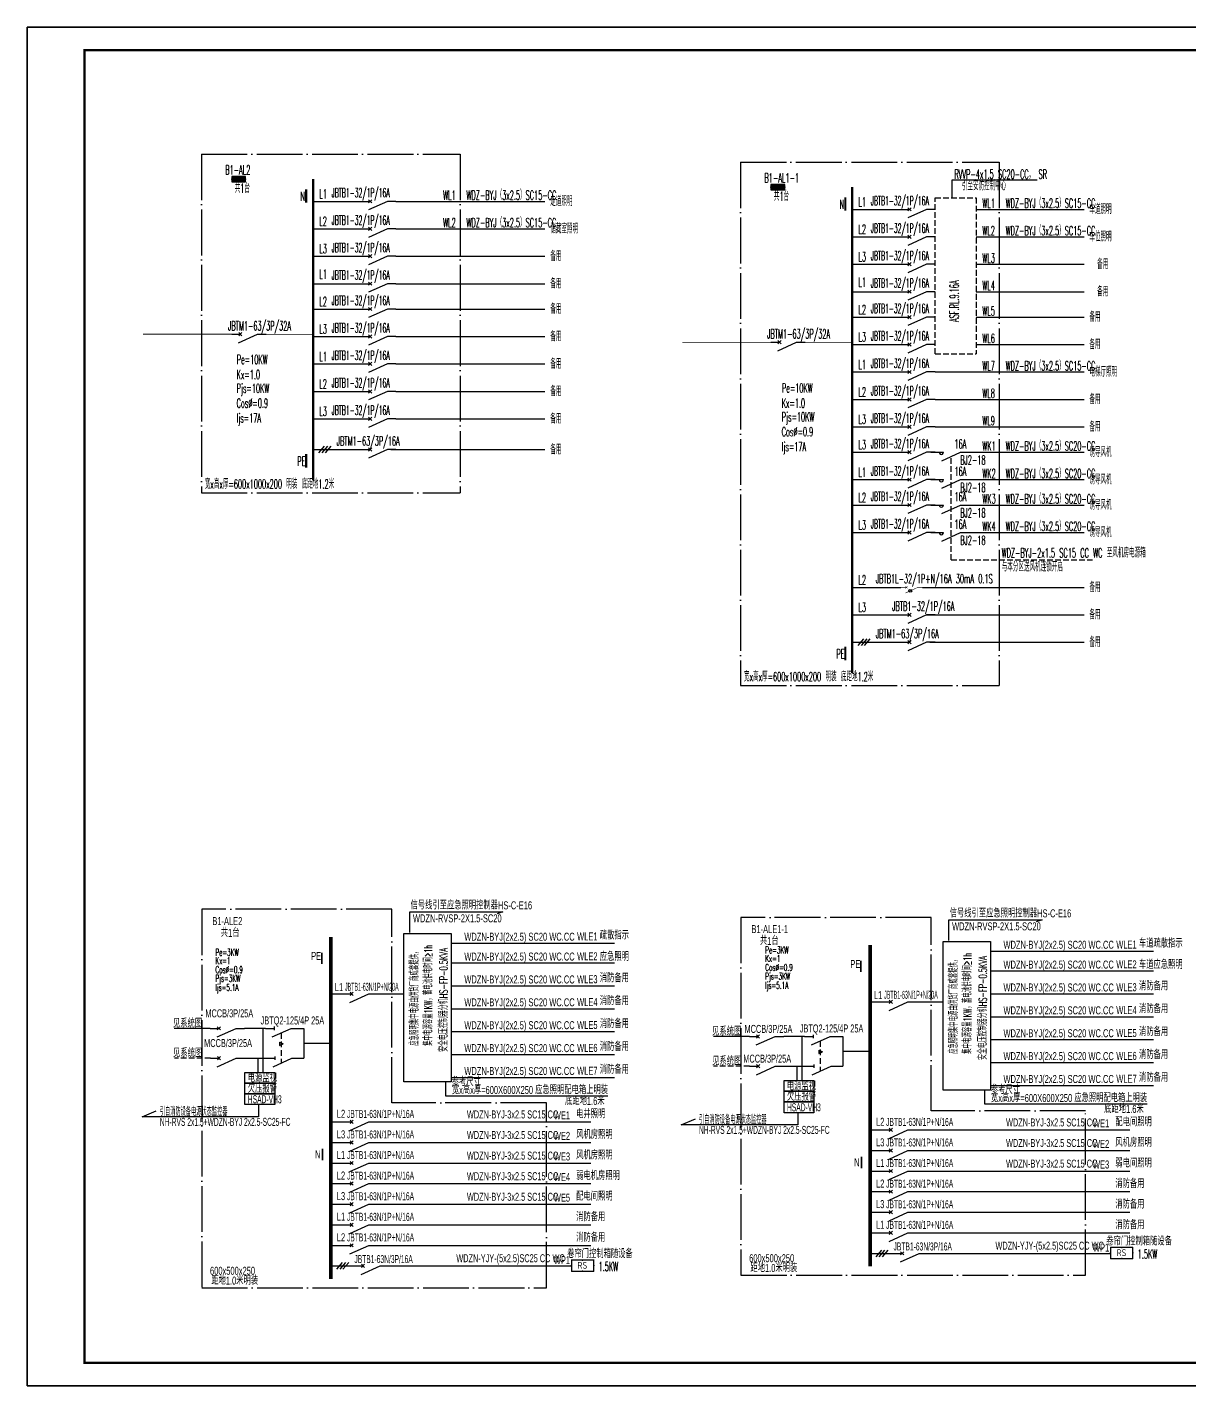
# Model space of a CAD drawing. Extents: x 776418 to 2076422, y -1170708 to 498544.
# Drawn here: x 1159593 to 1210416, y -898526 to -839126 of the extents above; entities that cross this region are included whole.
import ezdxf
from ezdxf.enums import TextEntityAlignment as Align

# ---------------------------------------------------------------- set-up
doc = ezdxf.new("R2010")
doc.units = 0
doc.header["$LTSCALE"] = 1000
doc.header["$MEASUREMENT"] = 0
for name, pattern in [('CONTINOUS', [0]), ('DASH', [0.35, 0.25, -0.1]), ('DOTE', [2.42, 2, -0.2, 0.02, -0.2]), ('HIDDEN', [0.375, 0.25, -0.125])]:
    doc.linetypes.add(name, pattern=pattern)
doc.layers.get('0').update_dxf_attribs({"linetype": 'CONTINUOUS'})
for name, color, linetype in [('D-TEXT', 7, 'CONTINUOUS'), ('DIM-动力', 3, 'CONTINUOUS'), ('DQ', 255, 'CONTINOUS'), ('EL-1', 4, 'DASH'), ('ELEMENT', 3, 'CONTINUOUS'), ('EQUIP-消防', 80, 'CONTINUOUS'), ('EQUIP-箱柜', 3, 'CONTINUOUS'), ('LAYER3', 7, 'DOTE'), ('PUB_TEXT', 255, 'CONTINUOUS'), ('SIG_TEXT', 7, 'CONTINUOUS'), ('TEL_SYMB', 3, 'CONTINUOUS'), ('TEL_TEXT', 3, 'CONTINUOUS'), ('TEL_TITLE', 7, 'CONTINUOUS'), ('WIRE', 4, 'CONTINUOUS'), ('WIRE-动力', 2, 'CONTINUOUS'), ('WIRE-应急', 2, 'DASH'), ('WIRE-照明', 1, 'CONTINUOUS'), ('WIRE-通讯', 4, 'CONTINUOUS'), ('XT', 6, 'CONTINUOUS')]:
    doc.layers.add(name, color=color, linetype=linetype)
doc.styles.add('_COMPLEX', font='ROS', dxfattribs={"width": 0.6, "bigfont": 'JD'})
doc.styles.add('_HZTXT', font='txt.shx', dxfattribs={"width": 0.8, "bigfont": 'HZTXT.shx'})
doc.styles.add('_JD', font='ros.shx', dxfattribs={"width": 0.8, "bigfont": 'JD.shx'})
doc.styles.add('_TCH_LABEL', font='COMPLEX', dxfattribs={"bigfont": 'GBCBIG'})
doc.styles.add('_TEL_DIM', font='SIMPLEX', dxfattribs={"width": 0.7, "height": 3.5, "bigfont": 'HZTXT'})
doc.styles.add('B', font='ros.shx', dxfattribs={"width": 0.8, "bigfont": 'jd.shx'})
doc.styles.add('DIM_FONT', font='SIMPLEX', dxfattribs={"width": 0.7, "bigfont": 'GBCBIG'})
doc.styles.get("Standard").update_dxf_attribs({"font": 'gbenor.shx', "bigfont": 'gbcbig.shx'})

# ---------------------------------------------------------------- blocks, each defined once
blk = doc.blocks.new('A$C00115E70')
at = {"layer": 'WIRE-通讯', "ltscale": 0.001}
blk.add_lwpolyline([(-84100, 59400), (0, 59400), (0, 0), (-84100, 0)], close=True, dxfattribs=at)
blk = doc.blocks.new('M_M7')
for p, q in [((-0.25, -0.2), (0, -0.75)), ((-0.047, -0.297), (0.047, -0.203)), ((-0.047, -0.203), (0.047, -0.297))]:
    blk.add_line(p, q)
for points in [[(0, 0), (0, -0.25)], [(0, -0.75), (0, -1)]]:
    blk.add_lwpolyline(points)
at = {"width": 0.8, "flags": 9}
blk.add_attdef('S', (0.25, -0.5), '', height=0.2, dxfattribs=at)
blk = doc.blocks.new('$element$00000576')
for points in [[(0, 0), (0, -0.25)], [(0, -1), (0, -0.75), (-0.25, -0.2)], [(-0.047, -0.297), (0.047, -0.203)], [(-0.047, -0.203), (0.047, -0.297)]]:
    blk.add_lwpolyline(points)
at = {"flags": 9}
blk.add_attdef('S', (0, 0), '', height=0.00000667, dxfattribs=at)
blk = doc.blocks.new('*X1')
at = {"color": 0}
for p, q in [((-250, 33), (-83, 200)), ((-250, 68), (-118, 200)), ((-250, 104), (-154, 200)), ((-250, 139), (-189, 200)), ((-250, 174), (-224, 200)), ((-247, 0), (-47, 200)), ((-212, 0), (-12, 200)), ((-177, 0), (23, 200)), ((-141, 0), (59, 200)), ((-106, 0), (94, 200)), ((-71, 0), (129, 200)), ((-35, 0), (165, 200)), ((0, 0), (200, 200)), ((35, 0), (235, 200)), ((71, 0), (250, 179)), ((106, 0), (250, 144)), ((141, 0), (250, 109)), ((177, 0), (250, 73)), ((212, 0), (250, 38)), ((247, 0), (250, 3))]:
    blk.add_line(p, q, dxfattribs=at)
blk = doc.blocks.new('$equip$00001421')
for p, q in [((0.75, 0.6), (-0.75, 0.6)), ((-0.75, 0.6), (-0.75, 0)), ((-0.75, 0), (0.75, 0)), ((0.75, 0), (0.75, 0.6))]:
    blk.add_line(p, q)
at = {"const_width": 0.6}
blk.add_lwpolyline([(-0.75, 0.3), (0.75, 0.3)], dxfattribs=at)
for p in [(-0.75, 0.3), (0, 0.6), (0, 0), (0.75, 0.3)]:
    blk.add_point(p)
at = {"xscale": 0.00300000000061118, "yscale": 0.00300000000061118, "zscale": 0.00300000000061118}
blk.add_blockref('*X1', (0, 0), dxfattribs=at)
at = {"style": '_TCH_LABEL', "flags": 9}
blk.add_attdef('A', (0, 0), '', height=0.00002, dxfattribs=at)
blk = doc.blocks.new('M_M8')
for p, q in [((-0.25, -0.2), (0, -0.75)), ((0.05, -0.25), (-0.05, -0.25))]:
    blk.add_line(p, q)
for points in [[(0, 0), (0, -0.25)], [(0, -0.75), (0, -1)]]:
    blk.add_lwpolyline(points)
at = {"style": 'DIM_FONT', "width": 0.8, "flags": 9}
blk.add_attdef('S', (0.25, -0.5), '', height=0.2, dxfattribs=at)
blk = doc.blocks.new('$equip$00002770')
for p, q in [((-0.65, 0.65), (-0.65, 0)), ((0.65, 0.65), (-0.65, 0.65)), ((-0.65, 0), (0.65, 0)), ((0.65, 0), (0.65, 0.65))]:
    blk.add_line(p, q)
at = {"const_width": 0.06}
blk.add_lwpolyline([(-0.65, 0.65), (-0.65, 0), (0.65, 0), (0.65, 0.65), (-0.65, 0.65), (-0.65, 0)], dxfattribs=at)
for p in [(-0.65, 0.325), (0, 0.65), (0, 0), (0.65, 0.325)]:
    blk.add_point(p)
at = {"color": 7}
blk.add_attdef('$TEXT$', text='', height=0.4, dxfattribs=at).set_placement((-0.014, 0.343), align=Align.MIDDLE_CENTER)
at = {"color": 7, "flags": 1}
for tag, height, p in [('A', 0.00002, (0, 0)), ('B', 0.4, (0.905, 0.246))]:
    blk.add_attdef(tag, text='', height=height, dxfattribs=at).set_placement(p, align=Align.MIDDLE_CENTER)
blk = doc.blocks.new('$element$00000525')
at = {"const_width": 0.0233}
for points in [[(0, 0), (0, -0.25)], [(-0.25, -0.2), (0, -0.75), (0, -1)], [(-0.047, -0.203), (0.047, -0.297)], [(0.047, -0.203), (-0.047, -0.297)]]:
    blk.add_lwpolyline(points, dxfattribs=at)
blk.add_circle((-0.151, -0.417), 0.0615)
at = {"flags": 9}
blk.add_attdef('S', (0, 0), '', height=0.00000667, dxfattribs=at)
blk = doc.blocks.new('M_M4')
blk.add_line((-0.25, -0.2), (0, -0.75))
for points in [[(0, 0), (0, -0.25)], [(0, -0.75), (0, -1)]]:
    blk.add_lwpolyline(points)
blk.add_arc((-0.008, -0.192), 0.0589, 81.8699, 278.1301)
at = {"width": 0.8, "flags": 9}
blk.add_attdef('S', (0.25, -0.5), '', height=0.2, dxfattribs=at)

msp = doc.modelspace()

# ---------------------------------------------------------------- linework, layer by layer
at = {"color": 0, "linetype": 'DOTE'}
for p, q in [((1175540, -877694), (1167226, -877694)), ((1167226, -877694), (1167226, -894235)), ((1175540, -886157), (1175540, -877694)), ((1199108, -878045), (1190794, -878045)), ((1190794, -878045), (1190794, -893686)), ((1199108, -886508), (1199108, -878045)), ((1182290, -886157), (1175540, -886157)), ((1182290, -894235), (1182290, -886157)), ((1205858, -886508), (1199108, -886508)), ((1205858, -893686), (1205858, -886508)), ((1190794, -893686), (1205858, -893686)), ((1167226, -894235), (1182290, -894235))]:
    msp.add_line(p, q, dxfattribs=at)
msp.add_lwpolyline([(1200032, -846591), (1200033, -845798), (1203743, -845798)])
at = {"color": 1, "linetype": 'Continuous', "const_width": 72.9}
for points in [[(1172467, -879592), (1172467, -880089)], [(1196035, -879943), (1196035, -880440)], [(1172503, -888152), (1172503, -888663)], [(1196070, -888503), (1196070, -889013)]]:
    msp.add_lwpolyline(points, dxfattribs=at)
at = {"layer": 'DIM-动力', "ltscale": 0.001}
msp.add_lwpolyline([(1159593, -898526), (1243693, -898526), (1243693, -839126), (1159593, -839126)], close=True, dxfattribs=at)
at = {"layer": 'EL-1'}
for p, q in [((1167604, -884198), (1166031, -884198)), ((1191172, -884549), (1189598, -884549))]:
    msp.add_line(p, q, dxfattribs=at)
at = {"layer": 'ELEMENT', "linetype": 'DASH'}
for p, q in [((1199283, -853409), (1199283, -846591)), ((1199283, -846591), (1201083, -846591)), ((1201083, -846591), (1201083, -853409)), ((1199283, -853409), (1201083, -853409))]:
    msp.add_line(p, q, dxfattribs=at)
at = {"layer": 'LAYER3'}
for p, q in [((1167214, -844683), (1167213, -859480)), ((1167214, -844683), (1178515, -844683)), ((1178515, -844683), (1178515, -859480)), ((1190781, -845034), (1190781, -867902)), ((1190781, -845034), (1202083, -845034)), ((1202083, -845034), (1202082, -867902)), ((1167213, -859480), (1178515, -859480)), ((1190781, -867902), (1202083, -867902))]:
    msp.add_line(p, q, dxfattribs=at)
at = {"layer": 'PUB_TEXT'}
for p, q in [((1177880, -885243), (1177880, -885843)), ((1201448, -885594), (1201448, -886194)), ((1177880, -885843), (1184983, -885843)), ((1201448, -886194), (1208551, -886194))]:
    msp.add_line(p, q, dxfattribs=at)
at = {"layer": 'TEL_SYMB'}
for points in [[(1178130, -878751), (1178130, -885243), (1176064, -885243), (1176064, -878751)], [(1201698, -879102), (1201698, -885594), (1199631, -885594), (1199631, -879102)]]:
    msp.add_lwpolyline(points, close=True, dxfattribs=at)
at = {"layer": 'TEL_TITLE'}
msp.add_lwpolyline([(1159593, -898526), (1243693, -898526), (1243693, -839126), (1159593, -839126)], close=True, dxfattribs=at)
at = {"layer": 'TEL_TITLE', "const_width": 100}
msp.add_lwpolyline([(1162093, -897526), (1242693, -897526), (1242693, -840126), (1162093, -840126)], close=True, dxfattribs=at)
at = {"layer": 'WIRE', "linetype": 'Continuous'}
for p, q in [((1172090, -846741), (1174215, -846741)), ((1175715, -846741), (1182225, -846741)), ((1195658, -847091), (1197783, -847091)), ((1201083, -847091), (1205793, -847091)), ((1172090, -847941), (1174215, -847941)), ((1175715, -847941), (1182225, -847941)), ((1195658, -848291), (1197783, -848291)), ((1201083, -848291), (1205793, -848291)), ((1172090, -849141), (1174215, -849141)), ((1175715, -849141), (1182225, -849141)), ((1195658, -849491), (1197783, -849491)), ((1201083, -849491), (1205793, -849491)), ((1172090, -850341), (1174215, -850341)), ((1175715, -850341), (1182225, -850341)), ((1195658, -850691), (1197783, -850691)), ((1201083, -850691), (1205793, -850691)), ((1172090, -851450), (1174215, -851450)), ((1175715, -851450), (1182225, -851450)), ((1195658, -851800), (1197783, -851800)), ((1201083, -851800), (1205793, -851800)), ((1172090, -852650), (1174215, -852650)), ((1175715, -852650), (1182225, -852650)), ((1195658, -853000), (1197783, -853000)), ((1201083, -853000), (1205793, -853000)), ((1172090, -853850), (1174215, -853850)), ((1175715, -853850), (1182225, -853850)), ((1195658, -854200), (1197783, -854200)), ((1199283, -854200), (1205793, -854200)), ((1172090, -855050), (1174215, -855050)), ((1175715, -855050), (1182225, -855050)), ((1195658, -855400), (1197783, -855400)), ((1199283, -855400), (1205793, -855400)), ((1172090, -856250), (1174215, -856250)), ((1175715, -856250), (1182225, -856250)), ((1195658, -856600), (1197783, -856600)), ((1199283, -856600), (1205793, -856600)), ((1172090, -857595), (1174215, -857595)), ((1175484, -857595), (1182225, -857595)), ((1195658, -857709), (1197783, -857709)), ((1199095, -857709), (1199645, -857709)), ((1200395, -857709), (1205793, -857709)), ((1195658, -858909), (1197783, -858909)), ((1199095, -858909), (1199645, -858909)), ((1200395, -858909), (1205793, -858909)), ((1195658, -860018), (1197783, -860018)), ((1199095, -860018), (1199645, -860018)), ((1200395, -860018), (1205793, -860018)), ((1195658, -861218), (1197783, -861218)), ((1199095, -861218), (1199645, -861218)), ((1200395, -861218), (1205793, -861218)), ((1195658, -863618), (1197783, -863618)), ((1198736, -863618), (1205793, -863618)), ((1195658, -864818), (1197783, -864818)), ((1198908, -864818), (1205793, -864818)), ((1195658, -866017), (1197783, -866017)), ((1199051, -866017), (1205793, -866017))]:
    msp.add_line(p, q, dxfattribs=at)
at = {"layer": 'WIRE', "color": 6}
for p, q in [((1164619, -886770), (1165234, -886503)), ((1169710, -886770), (1164619, -886770)), ((1188186, -887120), (1188802, -886854)), ((1193278, -887120), (1188186, -887120))]:
    msp.add_line(p, q, dxfattribs=at)
at = {"layer": 'WIRE', "const_width": 100}
for points in [[(1172090, -845766), (1172090, -858945)], [(1171790, -846803), (1171790, -846212)], [(1195658, -846116), (1195658, -867367)], [(1195357, -847154), (1195357, -846563)], [(1171790, -858382), (1171790, -857791)], [(1195357, -866804), (1195357, -866213)]]:
    msp.add_lwpolyline(points, dxfattribs=at)
at = {"layer": 'WIRE-动力'}
for p, q in [((1172583, -857449), (1172335, -857742)), ((1172723, -857449), (1172475, -857742)), ((1172863, -857449), (1172615, -857742)), ((1196151, -865871), (1195903, -866164)), ((1196291, -865871), (1196043, -866164)), ((1196431, -865871), (1196183, -866164)), ((1196934, -892589), (1196686, -892883)), ((1197074, -892589), (1196826, -892883)), ((1197214, -892589), (1196966, -892883)), ((1173367, -893138), (1173119, -893432)), ((1173507, -893138), (1173259, -893432)), ((1173647, -893138), (1173399, -893432))]:
    msp.add_line(p, q, dxfattribs=at)
at = {"layer": 'WIRE-应急', "color": 0, "linetype": 'DASH'}
for q in [(1199983, -857897), (1206159, -862418)]:
    msp.add_line((1199983, -862418), q, dxfattribs=at)
at = {"layer": 'WIRE-照明'}
for p, q in [((1176314, -878707), (1176314, -877799)), ((1180392, -877799), (1180137, -877885)), ((1199881, -879058), (1199881, -878150)), ((1203960, -878150), (1203705, -878236)), ((1178130, -879171), (1185266, -879171)), ((1201698, -879522), (1208833, -879522)), ((1178130, -880039), (1185266, -880039)), ((1201698, -880390), (1208833, -880390)), ((1172869, -881391), (1173401, -881391)), ((1174577, -881391), (1176064, -881391)), ((1178130, -881040), (1185266, -881040)), ((1201698, -881391), (1208833, -881391)), ((1178130, -882040), (1185266, -882040)), ((1196437, -881742), (1196969, -881742)), ((1198144, -881742), (1199631, -881742)), ((1201698, -882391), (1208833, -882391)), ((1171321, -882899), (1171681, -882899)), ((1171681, -882899), (1171681, -884198)), ((1178130, -883040), (1185266, -883040)), ((1194889, -883250), (1195249, -883250)), ((1195249, -883250), (1195249, -884549)), ((1170629, -883495), (1170629, -883643)), ((1170629, -883495), (1170789, -883569)), ((1170629, -883643), (1170789, -883569)), ((1171681, -883549), (1172869, -883549)), ((1194197, -883846), (1194197, -883994)), ((1194197, -883846), (1194356, -883920)), ((1201698, -883391), (1208833, -883391)), ((1171318, -884198), (1171681, -884198)), ((1178130, -884041), (1185266, -884041)), ((1194197, -883994), (1194356, -883920)), ((1195249, -883900), (1196437, -883900)), ((1201698, -884392), (1208833, -884392)), ((1178130, -885041), (1185266, -885041)), ((1194885, -884549), (1195249, -884549)), ((1201698, -885392), (1208833, -885392)), ((1172869, -886985), (1173401, -886985)), ((1174577, -886985), (1184232, -886985)), ((1196437, -887336), (1196969, -887336)), ((1198144, -887336), (1207800, -887336)), ((1172869, -887885), (1173401, -887885)), ((1174577, -887885), (1184232, -887885)), ((1196437, -888236), (1196969, -888236)), ((1198144, -888236), (1207800, -888236)), ((1172869, -888785), (1173401, -888785)), ((1174577, -888785), (1184232, -888785)), ((1196437, -889136), (1196969, -889136)), ((1198144, -889136), (1207800, -889136)), ((1172869, -889685), (1173401, -889685)), ((1174577, -889685), (1184232, -889685)), ((1196437, -890036), (1196969, -890036)), ((1198144, -890036), (1207800, -890036)), ((1172869, -890585), (1173401, -890585)), ((1174577, -890585), (1184232, -890585)), ((1196437, -890936), (1196969, -890936)), ((1198144, -890936), (1207800, -890936)), ((1172869, -891485), (1173401, -891485)), ((1174577, -891485), (1184232, -891485)), ((1196437, -891836), (1196969, -891836)), ((1198144, -891836), (1207800, -891836)), ((1172869, -892385), (1173401, -892385)), ((1174577, -892385), (1184232, -892385)), ((1196437, -892736), (1196969, -892736)), ((1196437, -892736), (1197841, -892736)), ((1198778, -892736), (1206953, -892736)), ((1172869, -893285), (1173401, -893285)), ((1172869, -893285), (1174273, -893285)), ((1175211, -893285), (1183385, -893285))]:
    msp.add_line(p, q, dxfattribs=at)
at = {"layer": 'WIRE-照明', "linetype": 'Continuous'}
for p, q in [((1167598, -882899), (1166026, -882899)), ((1170009, -882899), (1169098, -882899)), ((1191165, -883250), (1189593, -883250)), ((1193576, -883250), (1192665, -883250)), ((1169104, -884198), (1170041, -884198)), ((1192672, -884549), (1193608, -884549))]:
    msp.add_line(p, q, dxfattribs=at)
at = {"layer": 'WIRE-照明', "linetype": 'HIDDEN'}
for p, q in [((1170691, -883100), (1170691, -884414)), ((1194258, -883451), (1194258, -884765))]:
    msp.add_line(p, q, dxfattribs=at)
at = {"layer": 'WIRE-照明', "linetype": 'Continuous', "const_width": 35}
for points in [[(1168537, -852550), (1164658, -852550)], [(1192105, -852901), (1188226, -852901)]]:
    msp.add_lwpolyline(points, dxfattribs=at)
at = {"layer": 'WIRE-照明', "linetype": 'ByBlock', "ltscale": 0.1, "const_width": 25}
for points in [[(1172090, -852559), (1170042, -852559)], [(1195658, -852909), (1193609, -852909)]]:
    msp.add_lwpolyline(points, dxfattribs=at)
at = {"layer": 'WIRE-照明'}
for points in [[(1176314, -877799), (1180392, -877799)], [(1199881, -878150), (1203960, -878150)]]:
    msp.add_lwpolyline(points, dxfattribs=at)
at = {"layer": 'WIRE-照明', "const_width": 160}
for points in [[(1172869, -878909), (1172869, -893850)], [(1196437, -879259), (1196437, -893301)]]:
    msp.add_lwpolyline(points, dxfattribs=at)
at = {"layer": 'XT'}
for p, q in [((1169891, -882899), (1169891, -884830)), ((1193459, -883250), (1193459, -885181)), ((1169688, -884830), (1169688, -884198)), ((1193255, -885181), (1193255, -884549)), ((1169710, -886233), (1169710, -886770)), ((1193278, -886584), (1193278, -887120))]:
    msp.add_line(p, q, dxfattribs=at)
for points in [[(1169115, -884830), (1170415, -884830), (1170415, -885298), (1169115, -885298)], [(1169115, -885298), (1170415, -885298), (1170415, -885766), (1169115, -885766)], [(1192683, -885181), (1193983, -885181), (1193983, -885649), (1192683, -885649)], [(1192683, -885649), (1193983, -885649), (1193983, -886116), (1192683, -886116)], [(1169115, -885766), (1170415, -885766), (1170415, -886233), (1169115, -886233)], [(1192683, -886116), (1193983, -886116), (1193983, -886584), (1192683, -886584)]]:
    msp.add_lwpolyline(points, close=True, dxfattribs=at)

# ---------------------------------------------------------------- block references
at = {"layer": 'DQ', "xscale": 1500, "yscale": 1500, "zscale": 1500, "rotation": 90}
for name, p in [('M_M7', (1168537, -852550)), ('M_M7', (1192105, -852901)), ('M_M7', (1173401, -881391)), ('M_M7', (1196969, -881742)), ('M_M7', (1167598, -882899)), ('M_M8', (1170009, -882899)), ('M_M7', (1191165, -883250)), ('M_M8', (1193576, -883250)), ('M_M7', (1167604, -884198)), ('M_M8', (1170041, -884198)), ('M_M7', (1191172, -884549)), ('M_M8', (1193608, -884549)), ('M_M7', (1173401, -886985)), ('M_M7', (1196969, -887336)), ('M_M7', (1173401, -887885)), ('M_M7', (1196969, -888236)), ('M_M7', (1173401, -888785)), ('M_M7', (1196969, -889136)), ('M_M7', (1173401, -889685)), ('M_M7', (1196969, -890036)), ('M_M7', (1173401, -890585)), ('M_M7', (1196969, -890936)), ('M_M7', (1173401, -891485)), ('M_M7', (1196969, -891836)), ('M_M7', (1173401, -892385)), ('M_M7', (1197466, -892736)), ('M_M7', (1173898, -893285))]:
    msp.add_blockref(name, p, dxfattribs=at)
at = {"layer": 'ELEMENT', "rotation": 90}
for name, p, xscale, yscale, zscale in [('$element$00000576', (1174215, -846741), 1500, 1500, 1500), ('$element$00000576', (1197783, -847091), 1500, 1500, 1500), ('$element$00000576', (1174215, -847941), 1500, 1500, 1500), ('$element$00000576', (1197783, -848291), 1500, 1500, 1500), ('$element$00000576', (1174215, -849141), 1500, 1500, 1500), ('$element$00000576', (1197783, -849491), 1500, 1500, 1500), ('$element$00000576', (1174215, -850341), 1500, 1500, 1500), ('$element$00000576', (1197783, -850691), 1500, 1500, 1500), ('$element$00000576', (1174215, -851450), 1500, 1500, 1500), ('$element$00000576', (1197783, -851800), 1500, 1500, 1500), ('$element$00000576', (1174215, -852650), 1500, 1500, 1500), ('$element$00000576', (1197783, -853000), 1500, 1500, 1500), ('$element$00000576', (1174215, -853850), 1500, 1500, 1500), ('$element$00000576', (1197783, -854200), 1500, 1500, 1500), ('$element$00000576', (1174215, -855050), 1500, 1500, 1500), ('$element$00000576', (1197783, -855400), 1500, 1500, 1500), ('$element$00000576', (1174215, -856250), 1500, 1500, 1500), ('$element$00000576', (1197783, -856600), 1500, 1500, 1500), ('$element$00000576', (1174215, -857595), 1500, 1500, 1500), ('$element$00000576', (1197783, -857709), 1500, 1500, 1500), ('$element$00000576', (1197783, -858909), 1500, 1500, 1500), ('$element$00000576', (1197783, -860018), 1500, 1500, 1500), ('$element$00000576', (1197783, -861218), 1500, 1500, 1500), ('$element$00000525', (1197780, -863618), 1000, 1000, 1000), ('$element$00000576', (1197783, -864818), 1500, 1500, 1500), ('$element$00000576', (1197783, -866017), 1500, 1500, 1500)]:
    msp.add_blockref(name, p, dxfattribs=dict(at, xscale=xscale, yscale=yscale, zscale=zscale))
at = {"layer": 'ELEMENT', "linetype": 'ByBlock', "xscale": 1500, "yscale": 1500, "zscale": 1500, "rotation": 90}
for p in [(1199270, -857709), (1199270, -858909), (1199270, -860018), (1199270, -861218)]:
    msp.add_blockref('M_M4', p, dxfattribs=at)
at = {"layer": 'EQUIP-消防', "xscale": 750, "yscale": 750, "zscale": 750}
for p in [(1207440, -892963), (1183872, -893513)]:
    msp.add_blockref('$equip$00002770', p, dxfattribs=at).add_auto_attribs({'$TEXT$': 'RS'})
at = {"layer": 'EQUIP-箱柜', "xscale": 400, "yscale": 400, "zscale": 400}
for p in [(1168841, -845892), (1192408, -846243)]:
    msp.add_blockref('$equip$00001421', p, dxfattribs=at)
at = {"layer": 'WIRE-通讯', "ltscale": 0.001}
msp.add_blockref('A$C00115E70', (1243693, -898526), dxfattribs=at)

# ---------------------------------------------------------------- texts
at = {"layer": 'D-TEXT', "style": '_HZTXT'}
for s, width, p in [('B1-AL2', 0.45, (1168252, -845564)), ('B1-AL1-1', 0.45, (1191820, -845915)), ('RVVP-4x1.5 SC20-CC， SR', 0.45, (1200126, -845752)), ('引至安防控制中心', 0.45, (1200452, -846258)), ('共1台', 0.45, (1168668, -846366)), ('N', 0.45, (1171537, -846721)), ('L1', 0.45, (1172363, -846614)), ('JBTB1-32/1P/16A', 0.4, (1172905, -846564)), ('WL1', 0.45, (1177779, -846672)), ('WDZ-BYJ（3x2.5）SC15-CC', 0.45, (1178799, -846672)), ('共1台', 0.45, (1192235, -846717)), ('JBTB1-32/1P/16A', 0.4, (1196473, -846915)), ('走道照明', 0.45, (1182457, -846942)), ('N', 0.45, (1195105, -847072)), ('L1', 0.45, (1195931, -846965)), ('WL1', 0.45, (1201347, -847023)), ('WDZ-BYJ（3x2.5）SC15-CC', 0.45, (1202367, -847023)), ('车道照明 ', 0.45, (1206025, -847293)), ('L2', 0.45, (1172363, -847814)), ('JBTB1-32/1P/16A', 0.4, (1172905, -847764)), ('WL2', 0.45, (1177779, -847872)), ('WDZ-BYJ（3x2.5）SC15-CC', 0.45, (1178799, -847872)), ('储藏室照明', 0.45, (1182457, -848142)), ('L2', 0.45, (1195931, -848165)), ('JBTB1-32/1P/16A', 0.4, (1196473, -848115)), ('WL2', 0.45, (1201347, -848223)), ('WDZ-BYJ（3x2.5）SC15-CC', 0.45, (1202367, -848223)), ('车位照明 ', 0.45, (1206025, -848493)), ('L3', 0.45, (1172363, -849014)), ('JBTB1-32/1P/16A', 0.4, (1172905, -848964)), ('备用', 0.45, (1182459, -849342)), ('L3', 0.45, (1195931, -849365)), ('JBTB1-32/1P/16A', 0.4, (1196473, -849315)), ('WL3', 0.45, (1201347, -849423)), ('备用', 0.45, (1206367, -849693)), ('L1', 0.45, (1172363, -850123)), ('JBTB1-32/1P/16A', 0.4, (1172905, -850164)), ('备用', 0.45, (1182459, -850542)), ('L1', 0.45, (1195931, -850474)), ('JBTB1-32/1P/16A', 0.4, (1196473, -850515)), ('WL4', 0.45, (1201347, -850623)), ('备用', 0.45, (1206367, -850893)), ('L2', 0.45, (1172363, -851323)), ('JBTB1-32/1P/16A', 0.4, (1172905, -851273)), ('JBTB1-32/1P/16A', 0.4, (1196473, -851623)), ('备用', 0.45, (1182459, -851651)), ('L2', 0.45, (1195931, -851674)), ('WL5', 0.45, (1201347, -851732)), ('备用', 0.45, (1206026, -852002)), ('JBTM1-63/3P/32A', 0.45, (1168373, -852384, 0)), ('L3', 0.45, (1172363, -852523)), ('JBTB1-32/1P/16A', 0.4, (1172905, -852473)), ('JBTM1-63/3P/32A', 0.45, (1191941, -852734, 0)), ('JBTB1-32/1P/16A', 0.4, (1196473, -852823)), ('备用', 0.45, (1182459, -852851)), ('L3', 0.45, (1195931, -852874)), ('WL6', 0.45, (1201347, -852932)), ('备用', 0.45, (1206026, -853202)), ('Pe=10KW', 0.45, (1168755, -853854)), ('L1', 0.45, (1172363, -853723)), ('JBTB1-32/1P/16A', 0.4, (1172905, -853673)), ('JBTB1-32/1P/16A', 0.4, (1196473, -854023)), ('Kx=1.0', 0.45, (1168747, -854514)), ('备用', 0.45, (1182459, -854051)), ('L1', 0.45, (1195931, -854074)), ('WL7', 0.45, (1201347, -854132)), ('WDZ-BYJ（3x2.5）SC15-CC', 0.45, (1202367, -854132)), ('电梯厅照明', 0.45, (1206026, -854402)), ('Pjs=10KW', 0.45, (1168747, -855114)), ('L2', 0.45, (1172363, -854923)), ('JBTB1-32/1P/16A', 0.4, (1172905, -854873)), ('Pe=10KW', 0.45, (1192583, -855105)), ('JBTB1-32/1P/16A', 0.4, (1196473, -855223)), ('备用', 0.45, (1182459, -855251)), ('L2', 0.45, (1195931, -855274)), ('WL8', 0.45, (1201347, -855332)), ('备用', 0.45, (1206026, -855602)), ('Cos%%C=0.9', 0.45, (1168747, -855764)), ('L3', 0.45, (1172363, -856123)), ('JBTB1-32/1P/16A', 0.4, (1172905, -856073)), ('Kx=1.0', 0.45, (1192575, -855764)), ('Pjs=10KW', 0.45, (1192575, -856364)), ('JBTB1-32/1P/16A', 0.4, (1196473, -856423)), ('Ijs=17A', 0.45, (1168747, -856414)), ('备用', 0.45, (1182459, -856451)), ('L3', 0.45, (1195931, -856474)), ('WL9', 0.45, (1201347, -856532)), ('备用', 0.45, (1206026, -856802)), ('JBTM1-63/3P/16A', 0.45, (1173123, -857419)), ('Cos%%C=0.9', 0.45, (1192575, -857014)), ('JBTB1-32/1P/16A', 0.4, (1196473, -857532)), ('备用', 0.45, (1182459, -857796)), ('Ijs=17A', 0.45, (1192575, -857664)), ('L3', 0.45, (1195931, -857583)), ('16A', 0.45, (1200126, -857547)), ('WK1', 0.45, (1201347, -857640)), ('WDZ-BYJ（3x2.5）SC20-CC', 0.45, (1202367, -857640)), ('诱导风机 ', 0.45, (1206026, -857911)), ('PE', 0.45, (1171398, -858300)), ('JBTB1-32/1P/16A', 0.4, (1196473, -858732)), ('BJ2-18', 0.45, (1200379, -858250)), ('宽x高x厚=600x1000x200 明装 底距地1.2米', 0.45, (1167358, -859301)), ('L1', 0.45, (1195931, -858783)), ('16A', 0.45, (1200126, -858747)), ('WK2', 0.45, (1201347, -858840)), ('WDZ-BYJ（3x2.5）SC20-CC', 0.45, (1202367, -858840)), ('诱导风机 ', 0.45, (1206026, -859111)), ('L2', 0.45, (1195931, -859891)), ('JBTB1-32/1P/16A', 0.4, (1196473, -859841)), ('16A', 0.45, (1200126, -859856)), ('BJ2-18', 0.45, (1200379, -859450)), ('WDZ-BYJ（3x2.5）SC20-CC', 0.45, (1202367, -859949)), ('WK3', 0.45, (1201347, -859949)), ('诱导风机 ', 0.45, (1206026, -860219)), ('L3', 0.45, (1195931, -861091)), ('JBTB1-32/1P/16A', 0.4, (1196473, -861041)), ('16A', 0.45, (1200126, -861056)), ('BJ2-18', 0.45, (1200379, -860559)), ('WDZ-BYJ（3x2.5）SC20-CC', 0.45, (1202367, -861149)), ('WK4', 0.45, (1201347, -861149)), ('诱导风机 ', 0.45, (1206026, -861419)), ('BJ2-18', 0.45, (1200379, -861759)), ('WDZ-BYJ-2x1.5 SC15 CC WC 至风机房电源箱', 0.45, (1202194, -862310)), ('与本分区送风机连锁开启', 0.45, (1202194, -862921)), ('JBTB1L-32/1P+N/16A 30mA 0.1S', 0.45, (1196689, -863441)), ('L2', 0.45, (1195931, -863491)), ('备用', 0.45, (1206026, -863819)), ('JBTB1-32/1P/16A', 0.45, (1197403, -864641)), ('L3', 0.45, (1195931, -864691)), ('备用', 0.45, (1206026, -865019)), ('JBTM1-63/3P/16A', 0.45, (1196691, -865841)), ('备用', 0.45, (1206026, -866218)), ('PE', 0.45, (1194966, -866722)), ('宽x高x厚=600x1000x200 明装 底距地1.2米', 0.45, (1190926, -867723)), ('1.5KW', 0.45, (1208138, -892959)), ('1.5KW', 0.45, (1184570, -893508))]:
    msp.add_text(s, height=400, dxfattribs=dict(at, width=width)).set_placement(p)
at = {"layer": 'D-TEXT', "style": '_HZTXT', "width": 0.45}
msp.add_text('ASF.RL.9.16A', height=400, rotation=90, dxfattribs=at).set_placement((1200318, -852016))
at = {"layer": 'PUB_TEXT', "style": '_HZTXT'}
for s, width, p in [('集中电源容量1KW，蓄电池供电时间≥1h', 0.5, (1177304, -883660)), ('安全电压控制器分机HS-FP-0.5KVA ', 0.55, (1177972, -883927)), ('应急照明集中电源由供货厂商成套提供，', 0.5, (1176703, -883660)), ('集中电源容量1KW，蓄电池供电时间≥1h', 0.5, (1200871, -884011)), ('安全电压控制器分机HS-FP-0.5KVA ', 0.55, (1201539, -884278)), ('应急照明集中电源由供货厂商成套提供，', 0.5, (1200271, -884011))]:
    msp.add_text(s, height=350, rotation=90, dxfattribs=dict(at, width=width)).set_placement(p)
at = {"layer": 'SIG_TEXT', "style": '_TEL_DIM', "width": 0.5}
for s, p in [('Pe=3KW', (1167821, -879721)), ('Pe=3KW', (1191856, -879626)), ('Kx=1', (1191856, -879994)), ('Cos%%C=0.9', (1167821, -880481)), ('Kx=1', (1167821, -880090)), ('Cos%%C=0.9', (1191856, -880385)), ('Pjs=3KW', (1167821, -880864)), ('Pjs=3KW', (1191856, -880768)), ('Ijs=5.1A', (1191856, -881166)), ('Ijs=5.1A', (1167821, -881262))]:
    msp.add_text(s, height=300, dxfattribs=at).set_placement(p)
at = {"layer": 'TEL_TEXT', "ltscale": 2}
for s, style, width, p in [('信号线引至应急照明控制器HS-C-E16 ', '_COMPLEX', 0.7, (1176351, -877694)), ('WDZN-RVSP-2X1.5-SC20', '_COMPLEX', 0.7, (1176456, -878262)), ('信号线引至应急照明控制器HS-C-E16 ', '_COMPLEX', 0.7, (1199919, -878045)), ('B1-ALE2', '_COMPLEX', 0.7, (1167686, -878383)), ('B1-ALE1-1', '_COMPLEX', 0.7, (1191253, -878733)), ('WDZN-RVSP-2X1.5-SC20', '_COMPLEX', 0.7, (1200024, -878613)), ('WDZN-BYJ(2x2.5) SC20 WC.CC', '_COMPLEX', 0.7, (1178702, -879066)), ('WLE1', '_COMPLEX', 0.7, (1183633, -879056)), ('疏散指示', '_COMPLEX', 0.7, (1184625, -879008)), ('WDZN-BYJ(2x2.5) SC20 WC.CC', '_COMPLEX', 0.7, (1202270, -879417)), ('WLE1', '_COMPLEX', 0.7, (1207201, -879407)), ('车道疏散指示', '_COMPLEX', 0.7, (1208193, -879359)), ('WDZN-BYJ(2x2.5) SC20 WC.CC', '_COMPLEX', 0.7, (1178702, -879934)), ('WLE2', '_COMPLEX', 0.7, (1183633, -879924)), ('应急照明', '_COMPLEX', 0.7, (1184625, -879944)), ('WDZN-BYJ(2x2.5) SC20 WC.CC', '_COMPLEX', 0.7, (1202270, -880285)), ('WLE2', '_COMPLEX', 0.7, (1207201, -880275)), ('车道应急照明', '_COMPLEX', 0.7, (1208193, -880294)), ('JBTB1-63N/1P+N/20A', '_COMPLEX', 0.4, (1173483, -881255)), ('WDZN-BYJ(2x2.5) SC20 WC.CC', '_COMPLEX', 0.7, (1178702, -880935)), ('WLE3', '_COMPLEX', 0.7, (1183633, -880924)), ('消防备用', '_COMPLEX', 0.7, (1184625, -880876)), ('消防备用', '_COMPLEX', 0.7, (1208193, -881227)), ('L1', '_COMPLEX', 0.7, (1173040, -881270)), ('消防备用', '_COMPLEX', 0.7, (1184625, -881877)), ('L1', '_COMPLEX', 0.7, (1196607, -881621)), ('JBTB1-63N/1P+N/20A', '_COMPLEX', 0.4, (1197051, -881606)), ('WDZN-BYJ(2x2.5) SC20 WC.CC', '_COMPLEX', 0.7, (1202270, -881286)), ('WLE3', '_COMPLEX', 0.7, (1207201, -881275)), ('MCCB/3P/25A', '_JD', 0.55, (1167383, -882417)), ('WDZN-BYJ(2x2.5) SC20 WC.CC', '_COMPLEX', 0.7, (1178702, -881935)), ('WLE4', '_COMPLEX', 0.7, (1183633, -881925)), ('WDZN-BYJ(2x2.5) SC20 WC.CC', '_COMPLEX', 0.7, (1202270, -882286)), ('WLE4', '_COMPLEX', 0.7, (1207201, -882276)), ('消防备用', '_COMPLEX', 0.7, (1208193, -882227)), ('WDZN-BYJ(2x2.5) SC20 WC.CC', '_COMPLEX', 0.7, (1178702, -882935)), ('WLE5', '_COMPLEX', 0.7, (1183633, -882925)), ('消防备用', '_COMPLEX', 0.7, (1184625, -882877)), ('MCCB/3P/25A', '_JD', 0.55, (1190951, -883098)), ('WDZN-BYJ(2x2.5) SC20 WC.CC', '_COMPLEX', 0.7, (1202270, -883286)), ('WLE5', '_COMPLEX', 0.7, (1207201, -883276)), ('消防备用', '_COMPLEX', 0.7, (1208193, -883228)), ('MCCB/3P/25A', '_JD', 0.55, (1167329, -883716)), ('WDZN-BYJ(2x2.5) SC20 WC.CC', '_COMPLEX', 0.7, (1178702, -883936)), ('WLE6', '_COMPLEX', 0.7, (1183633, -883926)), ('消防备用', '_COMPLEX', 0.7, (1184625, -883877)), ('消防备用', '_COMPLEX', 0.7, (1208193, -884228)), ('MCCB/3P/25A', '_JD', 0.55, (1190897, -884397)), ('WDZN-BYJ(2x2.5) SC20 WC.CC', '_COMPLEX', 0.7, (1202270, -884287)), ('WLE6', '_COMPLEX', 0.7, (1207201, -884276)), ('电源监视', '_COMPLEX', 0.7, (1169234, -885255, 37)), ('参考尺寸', '_COMPLEX', 0.7, (1178150, -885410, 0)), ('WDZN-BYJ(2x2.5) SC20 WC.CC', '_COMPLEX', 0.7, (1178702, -884936)), ('WLE7', '_COMPLEX', 0.7, (1183633, -884926)), ('消防备用', '_COMPLEX', 0.7, (1184625, -884878)), ('WDZN-BYJ(2x2.5) SC20 WC.CC', '_COMPLEX', 0.7, (1202270, -885287)), ('WLE7', '_COMPLEX', 0.7, (1207201, -885277)), ('消防备用', '_COMPLEX', 0.7, (1208193, -885229)), ('欠压报警', '_COMPLEX', 0.7, (1169238, -885710, 37)), ('宽x高x厚=600X600X250 应急照明配电箱上明装 ', '_COMPLEX', 0.7, (1178156, -885768, 0)), ('电源监视', '_COMPLEX', 0.7, (1192802, -885606, 37)), ('参考尺寸', '_COMPLEX', 0.7, (1201717, -885761, 0)), ('HSAD-VH3', '_COMPLEX', 0.5, (1169239, -886172)), ('底距地1.6米', '_COMPLEX', 0.7, (1183105, -886246, 0)), ('欠压报警', '_COMPLEX', 0.7, (1192806, -886061, 37)), ('HSAD-VH3', '_COMPLEX', 0.5, (1192806, -886523)), ('宽x高x厚=600X600X250 应急照明配电箱上明装 ', '_COMPLEX', 0.7, (1201724, -886119, 0)), ('底距地1.6米', '_COMPLEX', 0.7, (1206673, -886597, 0)), ('引自消防设备电源状态监控器 ', '_COMPLEX', 0.5, (1165391, -886719)), ('NH-RVS 2x1.5+WDZN-BYJ 2x2.5-SC25-FC ', '_COMPLEX', 0.5, (1165391, -887161)), ('L2', '_COMPLEX', 0.7, (1173129, -886807)), ('JBTB1-63N/1P+N/16A', '_COMPLEX', 0.5, (1173573, -886812)), ('WDZN-BYJ-3x2.5 SC15 CC', '_COMPLEX', 0.6, (1178816, -886836)), ('WE1', '_COMPLEX', 0.7, (1182615, -886874)), ('电井照明', '_COMPLEX', 0.7, (1183592, -886822)), ('引自消防设备电源状态监控器 ', '_COMPLEX', 0.5, (1188959, -887070)), ('L2', '_COMPLEX', 0.7, (1196697, -887158)), ('JBTB1-63N/1P+N/16A', '_COMPLEX', 0.5, (1197141, -887163)), ('WDZN-BYJ-3x2.5 SC15 CC', '_COMPLEX', 0.6, (1202383, -887186)), ('配电间照明', '_COMPLEX', 0.7, (1207160, -887172)), ('L3', '_COMPLEX', 0.7, (1173129, -887707)), ('JBTB1-63N/1P+N/16A', '_COMPLEX', 0.5, (1173573, -887712)), ('WDZN-BYJ-3x2.5 SC15 CC', '_COMPLEX', 0.6, (1178816, -887736)), ('风机房照明', '_COMPLEX', 0.7, (1183592, -887722)), ('NH-RVS 2x1.5+WDZN-BYJ 2x2.5-SC25-FC ', '_COMPLEX', 0.5, (1188959, -887512)), ('WE1', '_COMPLEX', 0.7, (1206183, -887225)), ('L3', '_COMPLEX', 0.7, (1196697, -888058)), ('JBTB1-63N/1P+N/16A', '_COMPLEX', 0.5, (1197141, -888063)), ('WDZN-BYJ-3x2.5 SC15 CC', '_COMPLEX', 0.6, (1202383, -888086)), ('风机房照明', '_COMPLEX', 0.7, (1207160, -888072)), ('L1', '_COMPLEX', 0.7, (1173129, -888607)), ('JBTB1-63N/1P+N/16A', '_COMPLEX', 0.5, (1173573, -888612)), ('WDZN-BYJ-3x2.5 SC15 CC', '_COMPLEX', 0.6, (1178816, -888636)), ('风机房照明', '_COMPLEX', 0.7, (1183592, -888622)), ('L1', '_COMPLEX', 0.7, (1196697, -888958)), ('JBTB1-63N/1P+N/16A', '_COMPLEX', 0.5, (1197141, -888963)), ('弱电间照明', '_COMPLEX', 0.7, (1207160, -888972)), ('L2', '_COMPLEX', 0.7, (1173129, -889507)), ('JBTB1-63N/1P+N/16A', '_COMPLEX', 0.5, (1173573, -889512)), ('WDZN-BYJ-3x2.5 SC15 CC', '_COMPLEX', 0.6, (1178816, -889536)), ('弱电机房照明', '_COMPLEX', 0.7, (1183592, -889522)), ('WDZN-BYJ-3x2.5 SC15 CC', '_COMPLEX', 0.6, (1202383, -888986)), ('L2', '_COMPLEX', 0.7, (1196697, -889858)), ('JBTB1-63N/1P+N/16A', '_COMPLEX', 0.5, (1197141, -889863)), ('消防备用', '_COMPLEX', 0.7, (1207160, -889872)), ('L3', '_COMPLEX', 0.7, (1173129, -890407)), ('JBTB1-63N/1P+N/16A', '_COMPLEX', 0.5, (1173573, -890412)), ('WDZN-BYJ-3x2.5 SC15 CC', '_COMPLEX', 0.6, (1178816, -890436)), ('配电间照明', '_COMPLEX', 0.7, (1183592, -890422)), ('L3', '_COMPLEX', 0.7, (1196697, -890758)), ('JBTB1-63N/1P+N/16A', '_COMPLEX', 0.5, (1197141, -890763)), ('消防备用', '_COMPLEX', 0.7, (1207160, -890772)), ('L1', '_COMPLEX', 0.7, (1173129, -891307)), ('JBTB1-63N/1P+N/16A', '_COMPLEX', 0.5, (1173573, -891312)), ('消防备用', '_COMPLEX', 0.7, (1183592, -891322)), ('L1', '_COMPLEX', 0.7, (1196697, -891658)), ('JBTB1-63N/1P+N/16A', '_COMPLEX', 0.5, (1197141, -891663)), ('消防备用', '_COMPLEX', 0.7, (1207160, -891672)), ('L2', '_COMPLEX', 0.7, (1173129, -892207)), ('JBTB1-63N/1P+N/16A', '_COMPLEX', 0.5, (1173573, -892212)), ('消防备用', '_COMPLEX', 0.7, (1183592, -892222)), ('卷帘门控制箱随设备', '_COMPLEX', 0.7, (1206766, -892384)), ('WDZN-YJY-(5x2.5)SC25 CC WC ', '_COMPLEX', 0.6, (1178352, -893123)), ('卷帘门控制箱随设备', '_COMPLEX', 0.7, (1183198, -892933)), ('JBTB1-63N/3P/16A', '_COMPLEX', 0.5, (1197465, -892609)), ('WDZN-YJY-(5x2.5)SC25 CC WC ', '_COMPLEX', 0.6, (1201920, -892574)), ('WP1', '_COMPLEX', 0.7, (1206183, -892656)), ('JBTB1-63N/3P/16A', '_COMPLEX', 0.5, (1173897, -893159)), ('WP1', '_COMPLEX', 0.7, (1182615, -893206))]:
    msp.add_text(s, height=350, dxfattribs=dict(at, style=style, width=width)).set_placement(p)
at = {"layer": 'TEL_TEXT', "linetype": 'Continuous', "style": 'B', "oblique": 0.7}
for s, width, p in [('共1台', 0.7, (1168055, -878897)), ('共1台', 0.7, (1191623, -879248)), ('见系统图', 0.7, (1165964, -882860)), ('JBTQ2-125/4P 25A', 0.6, (1169796, -882727)), ('见系统图', 0.7, (1189532, -883211)), ('JBTQ2-125/4P 25A', 0.6, (1193364, -883078)), ('见系统图', 0.7, (1165969, -884159)), ('见系统图', 0.7, (1189536, -884510)), ('600x500x250', 0.7, (1191152, -893122)), ('600x500x250', 0.7, (1167584, -893671)), ('距地1.0米明装', 0.7, (1191206, -893551)), ('距地1.0米明装', 0.7, (1167638, -894101))]:
    msp.add_text(s, height=350, dxfattribs=dict(at, width=width)).set_placement(p)
at = {"layer": 'TEL_TEXT', "color": 1, "linetype": 'Continuous', "style": 'B', "oblique": 0.7, "width": 0.7}
for s, p in [('PE', (1172005, -879908)), ('PE', (1195572, -880259)), ('N', (1172172, -888582)), ('N', (1195740, -888932))]:
    msp.add_text(s, height=350, dxfattribs=at).set_placement(p)
at = {"layer": 'TEL_TEXT', "style": '_COMPLEX', "width": 0.7}
for s, p in [('WE2', (1182615, -887774)), ('WE2', (1206183, -888125)), ('WE3', (1182615, -888674)), ('WE3', (1206183, -889025)), ('WE4', (1182615, -889574)), ('WE5', (1182615, -890474))]:
    msp.add_text(s, height=350, dxfattribs=at).set_placement(p)

doc.saveas('drawing.dxf')
